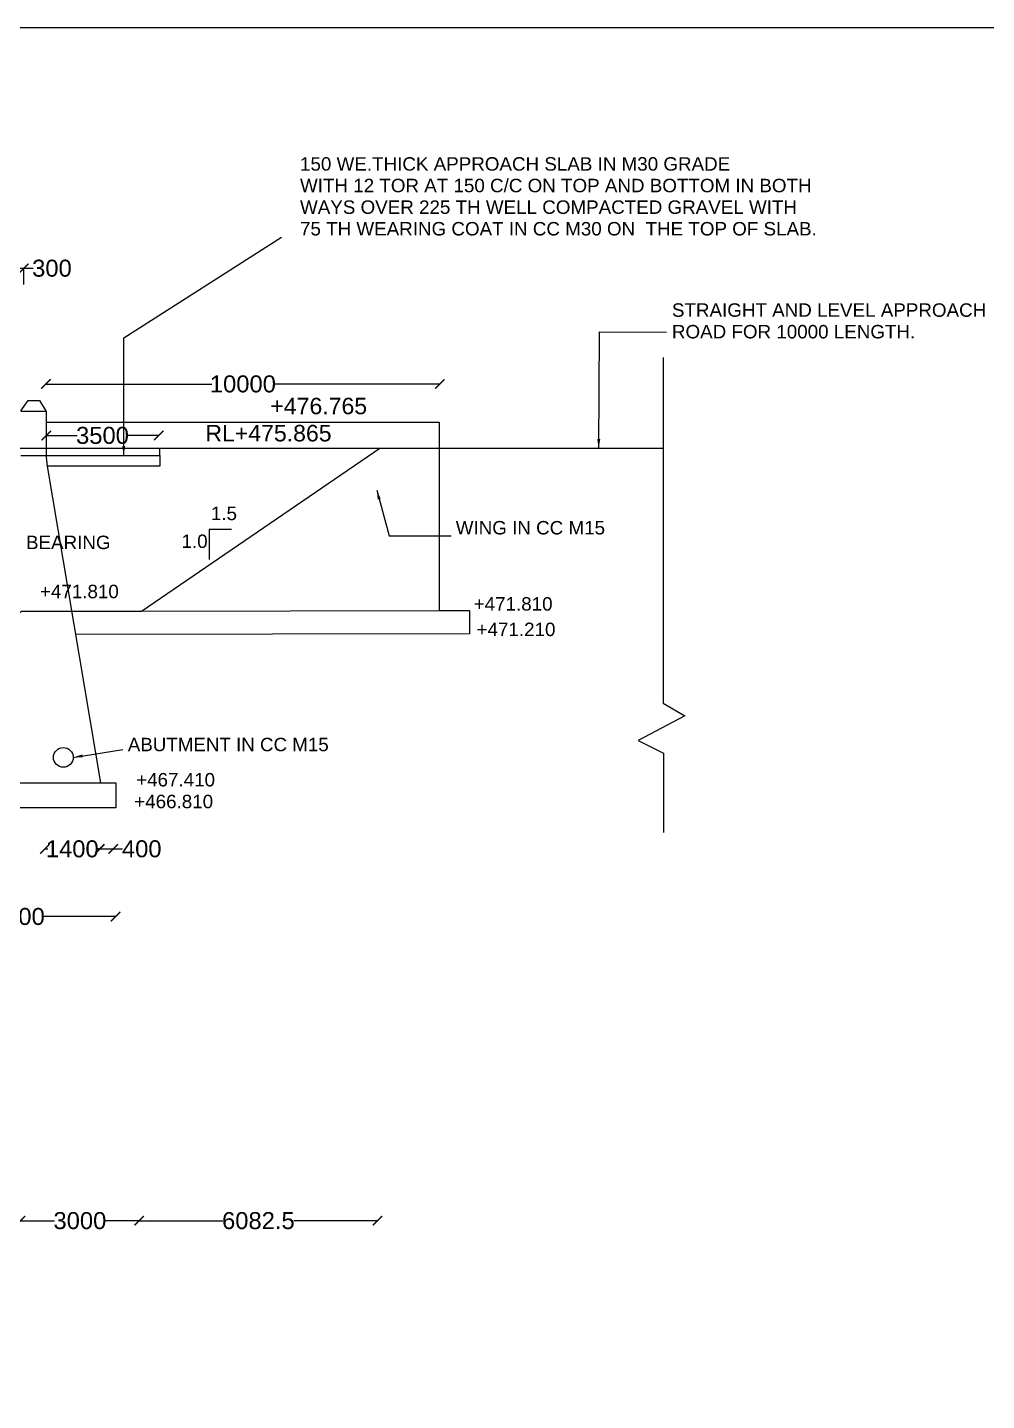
# Model space of a CAD drawing. Header units: inches. Extents: x -60434 to 117548, y -84336 to 29578.
# Drawn here: x 21767 to 47145, y -6943 to 29392 of the extents above; entities that cross this region are included whole.
import ezdxf

# ---------------------------------------------------------------- set-up
doc = ezdxf.new("R2010")
doc.units = ezdxf.units.IN
doc.header["$MEASUREMENT"] = 0
doc.styles.get("Standard").update_dxf_attribs({"font": 'arial.ttf'})
doc.dimstyles.get("Standard").update_dxf_attribs({"dimtxt": 450, "dimasz": 250, "dimexe": 0.18, "dimexo": 0.0625, "dimgap": 0.09, "dimtad": 0, "dimtih": 1, "dimtoh": 1, "dimdec": 0, "dimzin": 0, "dimdsep": 46, "dimtxsty": 'Standard', "dimblk": 'ARCHTICK', "dimcen": 0.09, "dimadec": 0, "dimazin": 0, "dimtfac": 1, "dimtdec": 0, "dimtofl": 0, "dimtmove": 0, "dimatfit": 3, "dimfxl": 1, "dimtolj": 1, "dimtzin": 0, "dimarcsym": 0})

# ---------------------------------------------------------------- blocks, each defined once
blk = doc.blocks.new('_ArchTick')
at = {"color": 0, "linetype": 'ByBlock', "const_width": 0.15}
blk.add_lwpolyline([(-0.5, -0.5), (0.5, 0.5)], dxfattribs=at)
blk = doc.blocks.new('*D8')
at = {"layer": 'Defpoints', "color": 0, "lineweight": -2, "transparency": 16777216}
for p, q in [((21312, 22594), (21312, 23020)), ((21312, 23019), (21669, 23019)), ((21669, 22594), (21669, 23020)), ((21669, 23019), (21919, 23019))]:
    blk.add_line(p, q, dxfattribs=at)
at = {"layer": 'Defpoints', "color": 0, "transparency": 16777216}
for p in [(21669, 23019), (21312, 22594), (21669, 22594)]:
    blk.add_point(p, dxfattribs=at)
at = {"layer": 'Defpoints', "color": 0, "lineweight": -2, "transparency": 16777216, "xscale": 250, "yscale": 250, "zscale": 250, "rotation": 180}
blk.add_blockref('_ArchTick', (21312, 23019), dxfattribs=at)
at = {"layer": 'Defpoints', "color": 0, "lineweight": -2, "transparency": 16777216, "xscale": 250, "yscale": 250, "zscale": 250}
blk.add_blockref('_ArchTick', (21669, 23019), dxfattribs=at)
at = {"layer": 'Defpoints', "color": 0, "transparency": 16777216, "insert": (22415, 23019), "char_height": 450, "attachment_point": 5}
blk.add_mtext('\\A1;300', dxfattribs=at)
blk = doc.blocks.new('*D11')
at = {"layer": 'Defpoints', "color": 0, "lineweight": -2, "transparency": 16777216}
for p, q in [((22263, 18624), (22263, 18595)), ((22263, 18595), (23081, 18595)), ((25241, 18595), (24423, 18595)), ((25241, 18624), (25241, 18595))]:
    blk.add_line(p, q, dxfattribs=at)
at = {"layer": 'Defpoints', "color": 0, "transparency": 16777216}
for p in [(22263, 18624), (25241, 18624), (25241, 18595)]:
    blk.add_point(p, dxfattribs=at)
at = {"layer": 'Defpoints', "color": 0, "lineweight": -2, "transparency": 16777216, "xscale": 250, "yscale": 250, "zscale": 250, "rotation": 180}
blk.add_blockref('_ArchTick', (22263, 18595), dxfattribs=at)
at = {"layer": 'Defpoints', "color": 0, "lineweight": -2, "transparency": 16777216, "xscale": 250, "yscale": 250, "zscale": 250}
blk.add_blockref('_ArchTick', (25241, 18595), dxfattribs=at)
at = {"layer": 'Defpoints', "color": 0, "transparency": 16777216, "insert": (23752, 18595), "char_height": 450, "attachment_point": 5}
blk.add_mtext('\\A1;3500', dxfattribs=at)
blk = doc.blocks.new('*D12')
at = {"layer": 'Defpoints', "color": 0, "lineweight": -2, "transparency": 16777216}
for p, q in [((22255, 19955), (22255, 19957)), ((22255, 19957), (26642, 19957)), ((32679, 19957), (28292, 19957)), ((32679, 19955), (32679, 19957))]:
    blk.add_line(p, q, dxfattribs=at)
at = {"layer": 'Defpoints', "color": 0, "transparency": 16777216}
for p in [(22255, 19955), (32679, 19957), (32679, 19955)]:
    blk.add_point(p, dxfattribs=at)
at = {"layer": 'Defpoints', "color": 0, "lineweight": -2, "transparency": 16777216, "xscale": 250, "yscale": 250, "zscale": 250, "rotation": 180}
blk.add_blockref('_ArchTick', (22255, 19957), dxfattribs=at)
at = {"layer": 'Defpoints', "color": 0, "lineweight": -2, "transparency": 16777216, "xscale": 250, "yscale": 250, "zscale": 250}
blk.add_blockref('_ArchTick', (32679, 19957), dxfattribs=at)
at = {"layer": 'Defpoints', "color": 0, "transparency": 16777216, "insert": (27467, 19957), "char_height": 450, "attachment_point": 5}
blk.add_mtext('\\A1;10000', dxfattribs=at)
blk = doc.blocks.new('*D36')
at = {"layer": 'Defpoints', "color": 0, "lineweight": -2, "transparency": 16777216}
for p, q in [((21584, -2184), (21584, -2184)), ((21584, -2184), (22483, -2184)), ((24724, -2184), (23825, -2184)), ((24724, -2184), (24724, -2184))]:
    blk.add_line(p, q, dxfattribs=at)
at = {"layer": 'Defpoints', "color": 0, "transparency": 16777216}
for p in [(21584, -2184), (24724, -2184), (24724, -2184)]:
    blk.add_point(p, dxfattribs=at)
at = {"layer": 'Defpoints', "color": 0, "lineweight": -2, "transparency": 16777216, "xscale": 250, "yscale": 250, "zscale": 250, "rotation": 180}
blk.add_blockref('_ArchTick', (21584, -2184), dxfattribs=at)
at = {"layer": 'Defpoints', "color": 0, "lineweight": -2, "transparency": 16777216, "xscale": 250, "yscale": 250, "zscale": 250}
blk.add_blockref('_ArchTick', (24724, -2184), dxfattribs=at)
at = {"layer": 'Defpoints', "color": 0, "transparency": 16777216, "insert": (23154, -2184), "char_height": 450, "attachment_point": 5}
blk.add_mtext('\\A1;3000', dxfattribs=at)
blk = doc.blocks.new('*D37')
at = {"layer": 'Defpoints', "color": 0, "lineweight": -2, "transparency": 16777216}
for p, q in [((24724, -2184), (24724, -2184)), ((24724, -2184), (26940, -2184)), ((31031, -2184), (28814, -2184)), ((31031, -2184), (31031, -2184))]:
    blk.add_line(p, q, dxfattribs=at)
at = {"layer": 'Defpoints', "color": 0, "transparency": 16777216}
for p in [(24724, -2184), (31031, -2184), (31031, -2184)]:
    blk.add_point(p, dxfattribs=at)
at = {"layer": 'Defpoints', "color": 0, "lineweight": -2, "transparency": 16777216, "xscale": 250, "yscale": 250, "zscale": 250, "rotation": 180}
blk.add_blockref('_ArchTick', (24724, -2184), dxfattribs=at)
at = {"layer": 'Defpoints', "color": 0, "lineweight": -2, "transparency": 16777216, "xscale": 250, "yscale": 250, "zscale": 250}
blk.add_blockref('_ArchTick', (31031, -2184), dxfattribs=at)
at = {"layer": 'Defpoints', "color": 0, "transparency": 16777216, "insert": (27877, -2184), "char_height": 450, "attachment_point": 5}
blk.add_mtext('\\A1;6082.5', dxfattribs=at)
blk = doc.blocks.new('*D38')
at = {"layer": 'Defpoints', "color": 0, "lineweight": -2, "transparency": 16777216}
for p, q in [((18951, 5884), (18951, 5864)), ((18951, 5864), (20846, 5864)), ((24101, 5864), (22206, 5864)), ((24101, 5884), (24101, 5864))]:
    blk.add_line(p, q, dxfattribs=at)
at = {"layer": 'Defpoints', "color": 0, "transparency": 16777216}
for p in [(18951, 5884), (24101, 5884), (24101, 5864)]:
    blk.add_point(p, dxfattribs=at)
at = {"layer": 'Defpoints', "color": 0, "lineweight": -2, "transparency": 16777216, "xscale": 250, "yscale": 250, "zscale": 250, "rotation": 180}
blk.add_blockref('_ArchTick', (18951, 5864), dxfattribs=at)
at = {"layer": 'Defpoints', "color": 0, "lineweight": -2, "transparency": 16777216, "xscale": 250, "yscale": 250, "zscale": 250}
blk.add_blockref('_ArchTick', (24101, 5864), dxfattribs=at)
at = {"layer": 'Defpoints', "color": 0, "transparency": 16777216, "insert": (21526, 5864), "char_height": 450, "attachment_point": 5}
blk.add_mtext('\\A1;4800', dxfattribs=at)
blk = doc.blocks.new('*D41')
at = {"layer": 'Defpoints', "color": 0, "lineweight": -2, "transparency": 16777216}
for p, q in [((22224, 7646), (22224, 7655)), ((22224, 7654), (22302, 7654)), ((23680, 7654), (23602, 7654)), ((23680, 7646), (23680, 7655))]:
    blk.add_line(p, q, dxfattribs=at)
at = {"layer": 'Defpoints', "color": 0, "transparency": 16777216}
for p in [(22224, 7646), (23680, 7654), (23680, 7646)]:
    blk.add_point(p, dxfattribs=at)
at = {"layer": 'Defpoints', "color": 0, "lineweight": -2, "transparency": 16777216, "xscale": 250, "yscale": 250, "zscale": 250, "rotation": 180}
blk.add_blockref('_ArchTick', (22224, 7654), dxfattribs=at)
at = {"layer": 'Defpoints', "color": 0, "lineweight": -2, "transparency": 16777216, "xscale": 250, "yscale": 250, "zscale": 250}
blk.add_blockref('_ArchTick', (23680, 7654), dxfattribs=at)
at = {"layer": 'Defpoints', "color": 0, "transparency": 16777216, "insert": (22952, 7654), "char_height": 450, "attachment_point": 5}
blk.add_mtext('\\A1;1400', dxfattribs=at)
blk = doc.blocks.new('*D42')
at = {"layer": 'Defpoints', "color": 0, "lineweight": -2, "transparency": 16777216}
for p, q in [((23680, 7646), (23680, 7655)), ((23680, 7655), (24036, 7655)), ((24036, 7646), (24036, 7655)), ((24036, 7655), (24286, 7655))]:
    blk.add_line(p, q, dxfattribs=at)
at = {"layer": 'Defpoints', "color": 0, "transparency": 16777216}
for p in [(23680, 7646), (24036, 7655), (24036, 7646)]:
    blk.add_point(p, dxfattribs=at)
at = {"layer": 'Defpoints', "color": 0, "lineweight": -2, "transparency": 16777216, "xscale": 250, "yscale": 250, "zscale": 250, "rotation": 180}
blk.add_blockref('_ArchTick', (23680, 7655), dxfattribs=at)
at = {"layer": 'Defpoints', "color": 0, "lineweight": -2, "transparency": 16777216, "xscale": 250, "yscale": 250, "zscale": 250}
blk.add_blockref('_ArchTick', (24036, 7655), dxfattribs=at)
at = {"layer": 'Defpoints', "color": 0, "transparency": 16777216, "insert": (24791, 7655), "char_height": 450, "attachment_point": 5}
blk.add_mtext('\\A1;400', dxfattribs=at)

msp = doc.modelspace()

# ---------------------------------------------------------------- linework, layer by layer
at = {"layer": 'Defpoints'}
msp.add_lwpolyline([(-60434, 29392), (116653, 29392), (116653, -84335.5), (-60434, -84335.5)], close=True, dxfattribs=at)
for points in [[(38590.9, 20659.4), (38590.9, 11511.7), (39165.8, 11180.5), (37930, 10521.4), (38599.6, 10187), (38599.6, 8091.1)], [(21595, 19244.6), (21786.4, 19523.2), (22088.4, 19523.2), (22263.5, 19229.2), (21594.9, 19232.1)], [(22263.5, 19229.2), (22263.5, 18019.2), (22292.6, 17782.5)], [(22263.5, 18949.8), (32662.8, 18949.8), (32662.8, 18255.3), (32662.8, 13967.1), (33463.3, 13967.1), (33463.3, 13345.3), (23039.5, 13326.5)], [(-34023.1, 18255.3), (38590.9, 18255.3)], [(-20255.8, 13959.2), (-17075.6, 13959.2), (-11886.2, 8787.7), (-9849.9, 8787.7), (-4061.4, 3080.4), (8659.5, 3028.4), (14329.7, 8738.8), (16364.5, 8738.8), (21606.3, 13950.3), (24784, 13950.3), (31092.3, 18255.3)], [(21589.7, 18066.2), (25267.6, 18066.2), (25267.6, 18255.3)], [(25267.6, 18066.2), (25267.6, 17782.5), (22292.6, 17782.5), (23696.8, 9404.9), (24108.8, 9404.9), (24108.8, 8745.9), (18939.9, 8745.9), (18939.9, 9402.8), (19387.7, 9402.8), (20945.9, 15557.6), (20828.3, 15557.6), (20828.3, 15883.7), (20992.3, 15883.3)], [(27169.5, 16111), (26573, 16111), (26573, 15313.5)], [(24784, 13950.3), (32662.8, 13967.1)], [(19387.7, 9402.8), (23696.8, 9404.9)]]:
    msp.add_lwpolyline(points, dxfattribs=at)
msp.add_circle((22716.1, 10076.1), 261.3, dxfattribs=at)

# ---------------------------------------------------------------- texts
for s, height, p in [('150 WE.THICK APPROACH SLAB IN M30 GRADE ', 355.943, (28979, 25603.2)), ('WITH 12 TOR AT 150 C/C ON TOP AND BOTTOM IN BOTH ', 355.943, (28979, 25031.4)), ('WAYS OVER 225 TH WELL COMPACTED GRAVEL WITH ', 355.943, (28979, 24459.6)), ('75 TH WEARING COAT IN CC M30 ON  THE TOP OF SLAB.', 355.943, (28979, 23887.8)), ('STRAIGHT AND LEVEL APPROACH', 355.943, (38820.4, 21735.7)), ('ROAD FOR 10000 LENGTH.', 355.943, (38820.4, 21163.9)), ('+476.765', 436.5, (28194.5, 19156.6)), ('RL+475.865', 436.5, (26474.5, 18437.5)), ('1.5', 355.94, (26620.5, 16354.8)), ('WING IN CC M15', 355.943, (33100, 15975.8)), ('BEARING', 355.94, (21728.1, 15587.9)), ('1.0', 355.94, (25842.7, 15618.6)), ('+471.810', 355.94, (22096.5, 14289.3)), ('+471.810', 355.94, (33574.8, 13961.1)), ('+471.210', 355.94, (33650.6, 13285.8)), ('ABUTMENT IN CC M15', 354.89, (24422.5, 10239.9)), ('+467.410', 355.94, (24642.3, 9307.3)), ('+466.810', 355.94, (24591.7, 8731.3))]:
    msp.add_text(s, height=height, dxfattribs=at).set_placement(p)

# ---------------------------------------------------------------- dimensions: what is measured, and where the dimension line sits
for base, p1, p2, text, picture, middle in [((21668.6, 23019.4), (21312.1, 22593.6), (21668.6, 22593.6), '300', '*D8', (22414.9, 23019.4)), ((32679.2, 19957.2), (22255.3, 19955.4), (32679.2, 19955.4), '10000', '*D12', (27467.3, 19957.2)), ((25241.2, 18595.1), (22263.5, 18624.2), (25241.2, 18624.2), '3500', '*D11', (23752.3, 18595.1)), ((23680, 7654.5), (22224, 7646), (23680, 7646), '1400', '*D41', (22952, 7654.5)), ((24035.5, 7654.7), (23680, 7646), (24035.5, 7646), '400', '*D42', (24791, 7654.7)), ((24101, 5864), (18951, 5884.5), (24101, 5884.5), '4800', '*D38', (21526, 5864)), ((24723.5, -2184.4), (21584.5, -2184.4), (24723.5, -2184.4), '3000', '*D36', (23154, -2184.4)), ((31031, -2184.2), (24723.5, -2184.4), (31031, -2184.4), '6082.5', '*D37', (27877.2, -2184.2))]:
    dim = msp.add_linear_dim(base=base, p1=p1, p2=p2, text=text, dimstyle='Standard', dxfattribs=at)
    dim.commit()
    dim.dimension.update_dxf_attribs({"geometry": picture, "text_midpoint": middle})

# ---------------------------------------------------------------- leaders
for points in [[(24313.9, 18066.2), (24313.9, 21179.9), (28486.6, 23842.4)], [(36882.1, 18255.3), (36905.9, 21337.9), (38679.7, 21332.9)], [(31009.5, 17151.4), (31340, 15935), (32982.1, 15940.5)], [(22977.4, 10076.1), (24290.4, 10287.9)]]:
    msp.add_leader(points, dimstyle='Standard', override={"dimgap": 0.09, "dimtad": 0}, dxfattribs=at)

doc.saveas('drawing.dxf')
